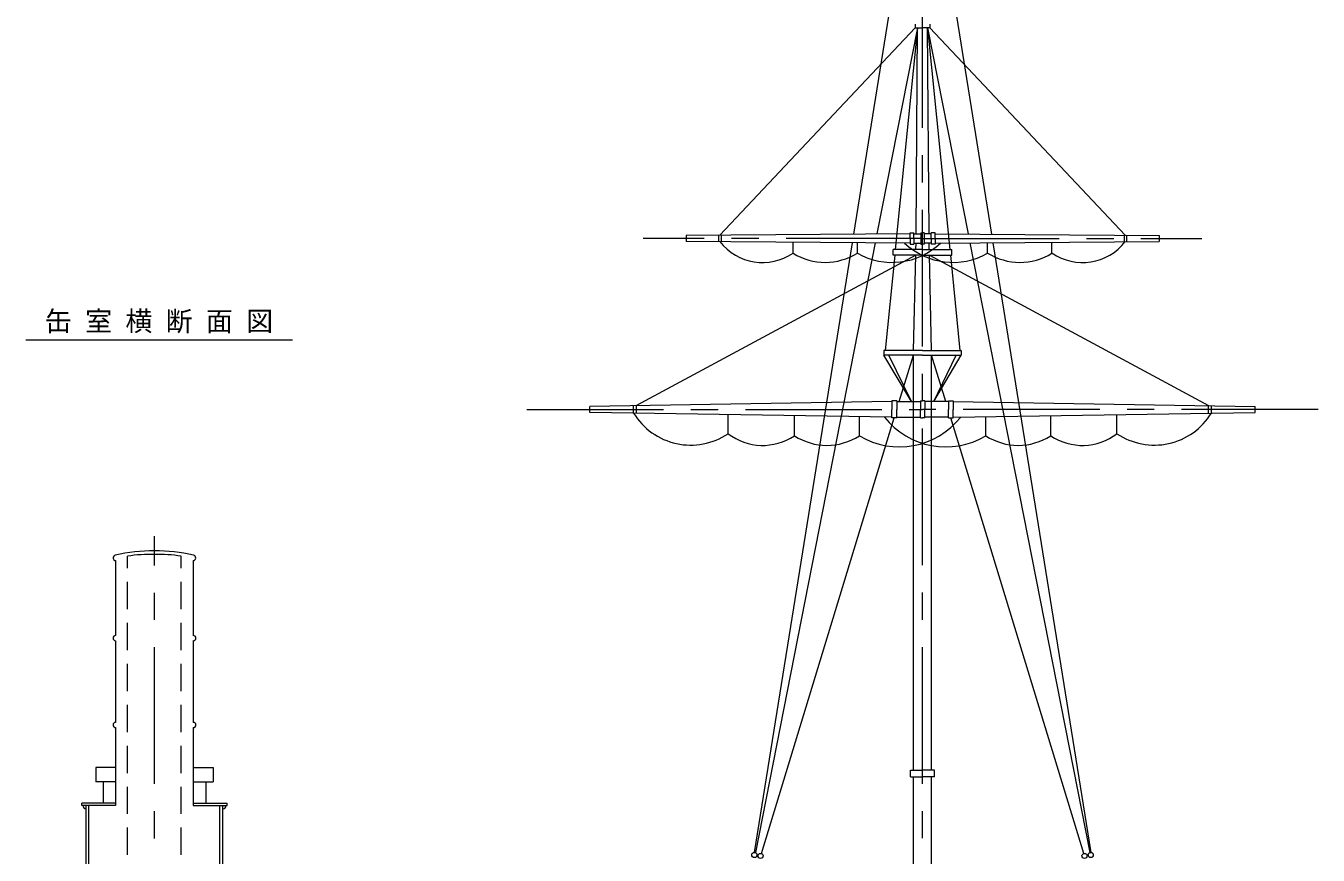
# Model space of a CAD drawing. Units: millimetres, scale not verified. Extents: x -51052 to 51048, y -29700 to 29700.
# Drawn here: x -2992 to 27061, y -10329 to 8946 of the extents above; entities that cross this region are included whole.
import ezdxf
from ezdxf.enums import TextEntityAlignment as Align

# ---------------------------------------------------------------- set-up
doc = ezdxf.new("R2010")
doc.units = ezdxf.units.MM
doc.header["$LTSCALE"] = 100
doc.linetypes.add('USER1', pattern=[50.8, 31.75, -6.35, 6.35, -6.35])
doc.linetypes.add('USER2', pattern=[9.525, 6.35, -3.175])
doc.layers.add('0-3_keijou', color=7, linetype='Continuous', lineweight=18)
doc.layers.add('0-6_center', color=7, linetype='USER1', lineweight=18)
doc.layers.add('0-5_text', color=7, linetype='Continuous')
doc.styles.add('ＭＳ ゴシック', font='')
doc.styles.get('ＭＳ ゴシック').set_extended_font_data('MS Gothic')

msp = doc.modelspace()

# ---------------------------------------------------------------- linework, layer by layer
at = {"layer": '0-3_keijou'}
for p, q in [((17763.7, 13481.8), (16256.3, 4103.9)), ((17958.2, 13481.8), (19465.6, 4103.9)), ((17690.9, 8903.3), (13145.8, 4078.7)), ((17744.3, 8903.3), (16801.2, 4108.3)), ((17744.3, 8903.3), (17226.1, 3744.5)), ((17690.9, 8988.3), (17690.9, 8903.3)), ((17690.9, 8903.3), (17860.9, 8903.3)), ((17710.3, 4114.5), (17744.3, 8903.3)), ((18030.9, 8903.3), (17860.9, 8903.3)), ((18011.5, 4114.5), (17977.6, 8903.3)), ((17977.6, 8903.3), (18920.7, 4108.3)), ((17977.6, 8903.3), (18495.7, 3744.5)), ((17570.9, 4114.5), (12360.9, 4072.4)), ((12360.9, 4072.4), (12360.9, 3936.6)), ((17570.9, 3894.5), (12360.9, 3936.6)), ((13115.8, 4078.5), (13115.8, 3930.5)), ((13175.8, 4079), (13175.8, 3930.1)), ((14850.6, 3659.2), (14850.6, 3916.5)), ((17570.9, 4004.5), (17570.9, 3874.5)), ((17660.9, 4004.5), (17660.9, 4134.5)), ((17660.9, 4114.5), (17820.9, 4114.5)), ((17660.9, 4004.5), (17660.9, 3874.5)), ((17820.9, 4134.5), (17820.9, 3874.5)), ((17820.9, 4134.5), (17860.9, 4134.5)), ((17900.9, 4134.5), (17860.9, 4134.5)), ((17900.9, 4134.5), (17900.9, 3874.5)), ((18060.9, 4114.5), (17900.9, 4114.5)), ((18060.9, 4004.5), (18060.9, 4134.5)), ((18150.9, 4134.5), (18060.9, 4134.5)), ((18060.9, 4004.5), (18060.9, 3874.5)), ((18150.9, 4004.5), (18150.9, 4134.5)), ((18150.9, 4114.5), (23360.9, 4072.4)), ((18150.9, 4004.5), (18150.9, 3874.5)), ((18150.9, 3894.5), (23360.9, 3936.6)), ((20871.3, 3659.2), (20871.3, 3916.5)), ((22546.1, 4079), (22546.1, 3930.1)), ((22606.1, 4078.5), (22606.1, 3930.5)), ((23360.9, 4072.4), (23360.9, 3936.6)), ((17702.2, 3614.5), (11210.9, 119.1)), ((16224.4, 3905.4), (13946.7, -10264.5)), ((16760.4, 3901.1), (13973.3, -10269.3)), ((16346.7, 3666), (16346.7, 3904.5)), ((17213.1, 3614.5), (16990.9, 1402.5)), ((17860.9, 3744.5), (17180.9, 3744.5)), ((17570.9, 3874.5), (17660.9, 3874.5)), ((17650.7, 1402.5), (17702.2, 3614.5)), ((17660.9, 3894.5), (17820.9, 3894.5)), ((17705.3, 3744.5), (17708.8, 3894.5)), ((17820.9, 3874.5), (17860.9, 3874.5)), ((17900.9, 3874.5), (17860.9, 3874.5)), ((17860.9, 3744.5), (18540.9, 3744.5)), ((17860.9, 3614.5), (18540.9, 3614.5)), ((18060.9, 3894.5), (17900.9, 3894.5)), ((18016.6, 3744.5), (18013.1, 3894.5)), ((18071.1, 1402.5), (18019.6, 3614.5)), ((18019.6, 3614.5), (24510.9, 119.1)), ((18150.9, 3874.5), (18060.9, 3874.5)), ((18508.8, 3614.5), (18730.9, 1402.5)), ((18540.9, 3614.5), (18540.9, 3744.5)), ((18961.5, 3901.1), (21748.5, -10269.3)), ((19375.2, 3666), (19375.2, 3904.5)), ((19497.5, 3905.4), (21775.1, -10264.5)), ((-2992.5, 1647.2), (3208, 1647.2)), ((17860.9, 1402.5), (16960.9, 1402.5)), ((16960.9, 1402.5), (16960.9, 1292.5)), ((17860.9, 1292.5), (16960.9, 1292.5)), ((17602.2, 212.1), (16960.9, 1292.5)), ((17602.2, 212.1), (17079.4, 1292.5)), ((17320.6, 212.1), (17650.7, 1292.5)), ((17650.7, -147.9), (17650.7, 1292.5)), ((17860.9, 1402.5), (18760.9, 1402.5)), ((17860.9, 1292.5), (18760.9, 1292.5)), ((18071.1, -147.9), (18071.1, 1292.5)), ((18401.3, 212.1), (18071.1, 1292.5)), ((18119.6, 212.1), (18760.9, 1292.5)), ((18119.6, 212.1), (18642.5, 1292.5)), ((18760.9, 1402.5), (18760.9, 1292.5)), ((17145.9, 212.1), (10125.9, 102.1)), ((10125.9, -37.9), (10125.9, 102.1)), ((11140.9, -53.8), (11140.9, 118)), ((11210.9, -54.9), (11210.9, 119.1)), ((17145.9, 232.1), (17145.9, 32.1)), ((17260.9, 232.1), (17145.9, 232.1)), ((17145.9, -167.9), (17145.9, 32.1)), ((17260.9, 232.1), (17260.9, 32.1)), ((17260.9, 212.1), (17810.9, 212.1)), ((17260.9, -167.9), (17260.9, 32.1)), ((17810.9, 232.1), (17810.9, 32.1)), ((17810.9, 232.1), (17860.9, 232.1)), ((17810.9, -167.9), (17810.9, 32.1)), ((17910.9, 232.1), (17860.9, 232.1)), ((17910.9, 232.1), (17910.9, 32.1)), ((18460.9, 212.1), (17910.9, 212.1)), ((17910.9, -167.9), (17910.9, 32.1)), ((18460.9, 232.1), (18460.9, 32.1)), ((18460.9, 232.1), (18575.9, 232.1)), ((18460.9, -167.9), (18460.9, 32.1)), ((18575.9, 232.1), (18575.9, 32.1)), ((18575.9, 212.1), (25595.9, 102.1)), ((18575.9, -167.9), (18575.9, 32.1)), ((24510.9, -54.9), (24510.9, 119.1)), ((24580.9, -53.8), (24580.9, 118)), ((25595.9, -37.9), (25595.9, 102.1)), ((25595.9, 32.1), (25595.9, 92.3)), ((17145.9, -147.9), (10125.9, -37.9)), ((13339.2, -533.8), (13339.2, -88.3)), ((14111.8, -10289.9), (17204.5, -167.9)), ((14881, -581.4), (14881, -112.4)), ((16391, -581.4), (16391, -136.1)), ((17260.9, -167.9), (17145.9, -167.9)), ((17260.9, -147.9), (17810.9, -147.9)), ((17650.7, -8355.2), (17650.7, -147.9)), ((17810.9, -167.9), (17860.9, -167.9)), ((17910.9, -167.9), (17860.9, -167.9)), ((18460.9, -147.9), (17910.9, -147.9)), ((18071.1, -8355.2), (18071.1, -147.9)), ((18460.9, -167.9), (18575.9, -167.9)), ((21610.1, -10289.9), (18517.4, -167.9)), ((18575.9, -147.9), (25595.9, -37.9)), ((19330.8, -581.4), (19330.8, -136.1)), ((20840.9, -581.4), (20840.9, -112.4)), ((22382.6, -533.8), (22382.6, -88.3)), ((-905, -3483.9), (-905, -5224.3)), ((902, -3483.9), (902, -5224.3)), ((-905, -5344.3), (-905, -7243.4)), ((902, -5344.3), (902, -7243.4)), ((-905, -7363.4), (-905, -9172.5)), ((902, -7363.4), (902, -9172.5)), ((-905, -8292.5), (-1365, -8292.5)), ((-1365, -8292.5), (-1365, -8622.5)), ((902, -8292.5), (1362, -8292.5)), ((1362, -8292.5), (1362, -8622.5)), ((17579.4, -8355.2), (17860.9, -8355.2)), ((17579.4, -8508.2), (17579.4, -8355.2)), ((18142.5, -8355.2), (17860.9, -8355.2)), ((18142.5, -8508.2), (18142.5, -8355.2)), ((-905, -8622.5), (-1365, -8622.5)), ((-1195, -8622.5), (-1195, -9122.5)), ((902, -8622.5), (1362, -8622.5)), ((1192, -8622.5), (1192, -9122.5)), ((17579.4, -8508.2), (17860.9, -8508.2)), ((17650.7, -10872.8), (17650.7, -8508.2)), ((18142.5, -8508.2), (17860.9, -8508.2)), ((18071.1, -10872.8), (18071.1, -8508.2)), ((-905, -9122.5), (-1690, -9122.5)), ((-1690, -9172.5), (-1690, -9122.5)), ((-905, -9172.5), (-1690, -9172.5)), ((-1588, -13732.6), (-1588, -9172.5)), ((-1525, -13897.8), (-1525, -9172.5)), ((902, -9122.5), (1687, -9122.5)), ((902, -9172.5), (1687, -9172.5)), ((1522, -13897.8), (1522, -9172.5)), ((1585, -13732.6), (1585, -9172.5)), ((1687, -9172.5), (1687, -9122.5))]:
    msp.add_line(p, q, dxfattribs=at)
at = {"layer": '0-3_keijou', "linetype": 'USER2'}
for p, q in [((-625, -14134.9), (-625, -3381.5)), ((622, -14134.9), (622, -3381.5))]:
    msp.add_line(p, q, dxfattribs=at)
at = {"layer": '0-3_keijou'}
for points in [[(18030.9, 8988.3), (18030.9, 8903.3), (22576.1, 4078.7)], [(17570.9, 4004.5), (17570.9, 4134.5), (17660.9, 4134.5)], [(17860.9, 3614.5), (17180.9, 3614.5), (17180.9, 3744.5)]]:
    msp.add_lwpolyline(points, dxfattribs=at)
for centre in [(13949.8, -10324.5), (14094.2, -10347.2), (21627.6, -10347.2), (21772.1, -10324.5)]:
    msp.add_circle(centre, 60, dxfattribs=at)
for centre, radius, start, end in [((14139.5, 4709), 1262.3, 218.07281, 304.28389), ((21582.4, 4709), 1262.3, 235.71611, 321.92719), ((15593.2, 4866.6), 1417.5, 238.40605, 302.11319), ((17151.5, 5088.5), 1640.4, 240.61639, 313.34184), ((18570.3, 5088.5), 1640.4, 226.65816, 299.38361), ((20128.7, 4866.6), 1417.5, 237.88681, 301.59395), ((12470.4, 761), 1559.3, 211.50568, 303.862), ((17323.4, 970), 1810.1, 238.99692, 321.96534), ((18398.5, 970), 1810.1, 218.03466, 301.00308), ((23251.5, 761), 1559.3, 236.138, 328.49432), ((14143.4, 519.7), 1325.3, 232.64288, 303.81623), ((15636, 578.4), 1383.9, 236.93723, 303.06277), ((20085.9, 578.4), 1383.9, 236.93723, 303.06277), ((21578.4, 519.7), 1325.3, 236.18377, 307.35712), ((-90.6, -6678.1), 3419.7, 88.50647, 103.89911), ((87.7, -6678.1), 3419.7, 76.10089, 91.49353), ((-897.5, -3420.6), 63.7, 103.1999, 263.27631), ((-90.6, -6678.1), 3339.7, 88.47069, 99.20714), ((87.7, -6678.1), 3339.7, 80.79286, 91.52931), ((894.6, -3420.6), 63.7, 276.72369, 76.8001), ((-905, -5284.3), 60, 90, 270), ((902, -5284.3), 60, 270, 90), ((-905, -7303.4), 60, 90, 270), ((902, -7303.4), 60, 270, 90), ((-1588, -9172.5), 80, 180, 270), ((1585, -9172.5), 80, 270, 0)]:
    msp.add_arc(centre, radius, start, end, dxfattribs=at)
at = {"layer": '0-6_center'}
for p, q in [((17860.9, -18827.9), (17860.9, 19848.2)), ((17860.9, 4004.5), (11365.9, 4004.5)), ((17860.9, 4004.5), (24355.9, 4004.5)), ((8660.9, 32.1), (17860.9, 32.1)), ((27060.9, 32.1), (17860.9, 32.1)), ((-1.5, -18833.4), (-1.5, -2913.2))]:
    msp.add_line(p, q, dxfattribs=at)

# ---------------------------------------------------------------- texts
at = {"layer": '0-5_text', "style": 'ＭＳ ゴシック'}
msp.add_text('缶 室 横 断 面 図', height=458.2, dxfattribs=at).set_placement((-2549.5, 1715.7), align=Align.BOTTOM_LEFT)

doc.saveas('drawing.dxf')
